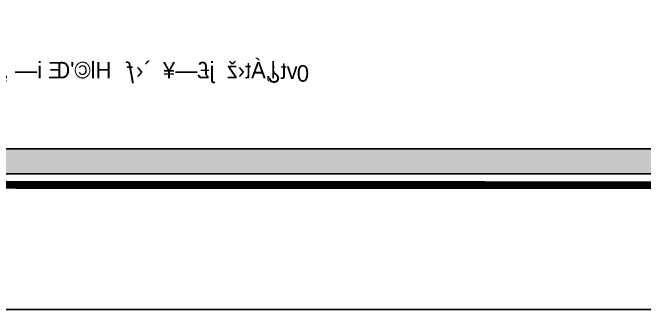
# Model space of a CAD drawing. Header units: inches. Extents: x 70 to 1974, y -315 to 363.
# Drawn here: x 1114.25 to 1130.63, y 176.23 to 183.94 of the extents above; entities that cross this region are included whole.
import ezdxf

# ---------------------------------------------------------------- set-up
doc = ezdxf.new("R2010")
doc.units = ezdxf.units.IN
doc.header["$MEASUREMENT"] = 0
doc.layers.add('3', color=244, linetype='Continuous', lineweight=20)
doc.layers.add('pel', color=173, linetype='Continuous', lineweight=25)
doc.styles.add('FARSI', font='kamran.shx', dxfattribs={"height": 0.35})

# ---------------------------------------------------------------- blocks, each defined once
blk = doc.blocks.new('k1')
at = {"true_color": 0x636466}
h = blk.add_hatch(color=251, dxfattribs=at)
h.dxf.hatch_style = 1
h.paths.add_polyline_path([(-455.9636, -200.5819), (-463.8975, -200.5823), (-478.607, -200.5816), (-478.607, -200.8964), (-455.9636, -200.896)])
blk.add_line((-478.5922, -200.9062), (-455.3366, -200.9062))
for points in [[(-452.3663, -202.6667), (-482.0663, -202.6667), (-482.0663, -160.6624), (-452.3663, -160.6624)], [(-482.0663, -160.6624), (-452.3663, -160.6624), (-452.3663, -202.6667), (-482.0663, -202.6667)], [(-478.5922, -200.9062), (-455.9633, -200.9062), (-455.9633, -200.5819), (-478.5922, -200.5819)]]:
    blk.add_lwpolyline(points, close=True)
at = {"layer": '3', "const_width": 0.1}
for points in [[(-455.0634, -201.0577), (-478.5887, -201.0496)], [(-465.5395, -201.0496), (-471.0943, -201.0496)]]:
    blk.add_lwpolyline(points, dxfattribs=at)

msp = doc.modelspace()

# ---------------------------------------------------------------- block references
at = {"xscale": 2, "yscale": 2, "zscale": 2}
msp.add_blockref('k1', (2057.56483, 581.56474), dxfattribs=at)

# ---------------------------------------------------------------- texts
at = {"layer": 'pel', "style": 'FARSI', "text_generation_flag": 2}
for s, height, p in [("l‚Át‹ž  j£—¥  `‹ƒ  Hl©'Œ i— , f—caâi— fÁuš©œ l—gÝ lŒ f—a©", 0.4274434, (1121.06657, 182.22845)), ('vt¿ ', 0.427443, (1121.63808, 182.2162)), ('0', 0.42744, (1121.93311, 182.14215))]:
    msp.add_text(s, height=height, dxfattribs=at).set_placement(p)

doc.saveas('drawing.dxf')
